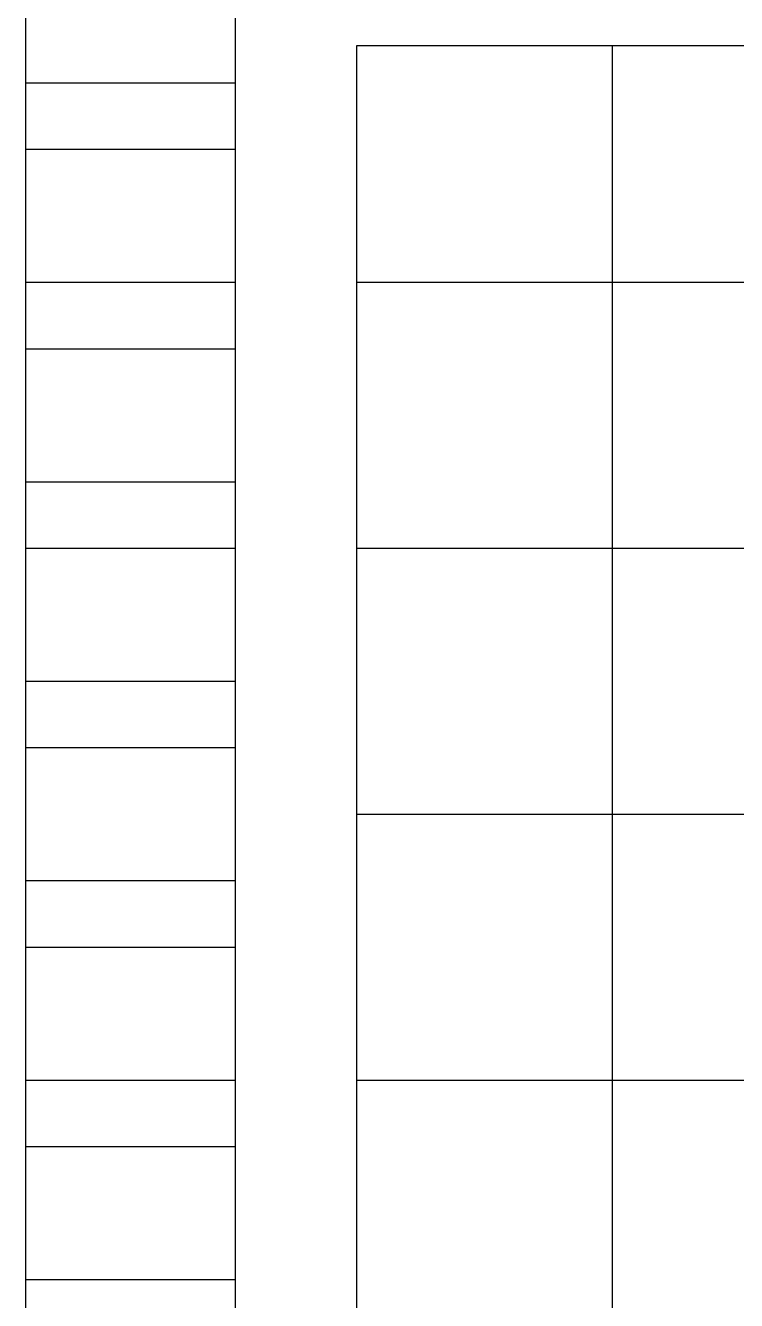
# Model space of a CAD drawing. Header units: millimetres. Extents: x -10849 to 51582, y -14593 to 28921.
# Drawn here: x 34116 to 34455, y 21463 to 22072 of the extents above; entities that cross this region are included whole.
import ezdxf

# ---------------------------------------------------------------- set-up
doc = ezdxf.new("R2010")
doc.units = ezdxf.units.MM

msp = doc.modelspace()

# ---------------------------------------------------------------- hatches: boundary and pattern name
h = msp.add_hatch()
h.set_pattern_fill('ANSI32', color=256, scale=10, angle=-45)
h.set_pattern_definition([(360, (31263.86, 37951.35), (2e-14, 95.25), []), (360, (31295.61, 37919.6), (2e-14, 95.25), [])])
h.paths.add_polyline_path([(34216.18, 20712.47), (34216.18, 20812.47), (34216.18, 22112.5), (34216.18, 22212.5), (34116.18, 22212.5), (34116.18, 20712.47)])
at = {"true_color": 0x939598}
h = msp.add_hatch(dxfattribs=at)
h.set_pattern_fill('ANSI37', color=252, scale=40, angle=-135)
h.set_pattern_definition([(270, (31475.16, 37951.35), (127, -5e-14), []), (360, (31475.16, 37951.35), (7e-14, 127), [])])
h.paths.add_polyline_path([(34274.3, 20862.48), (35274.3, 20862.48), (35274.3, 22062.48), (34274.3, 22062.48)])

# ---------------------------------------------------------------- linework, layer by layer
for points in [[(35274.3, 22212.5), (34116.18, 22212.5), (34116.18, 20712.47), (35274.3, 20712.47)], [(35274.3, 22112.5), (34216.18, 22112.5), (34216.18, 20812.47), (35274.3, 20812.47)]]:
    msp.add_lwpolyline(points)
at = {"color": 252, "true_color": 0x939598}
msp.add_lwpolyline([(35274.3, 20862.48), (34274.3, 20862.48), (34274.3, 22062.48), (35274.3, 22062.48), (35274.3, 20862.48)], dxfattribs=at)

doc.saveas('drawing.dxf')
